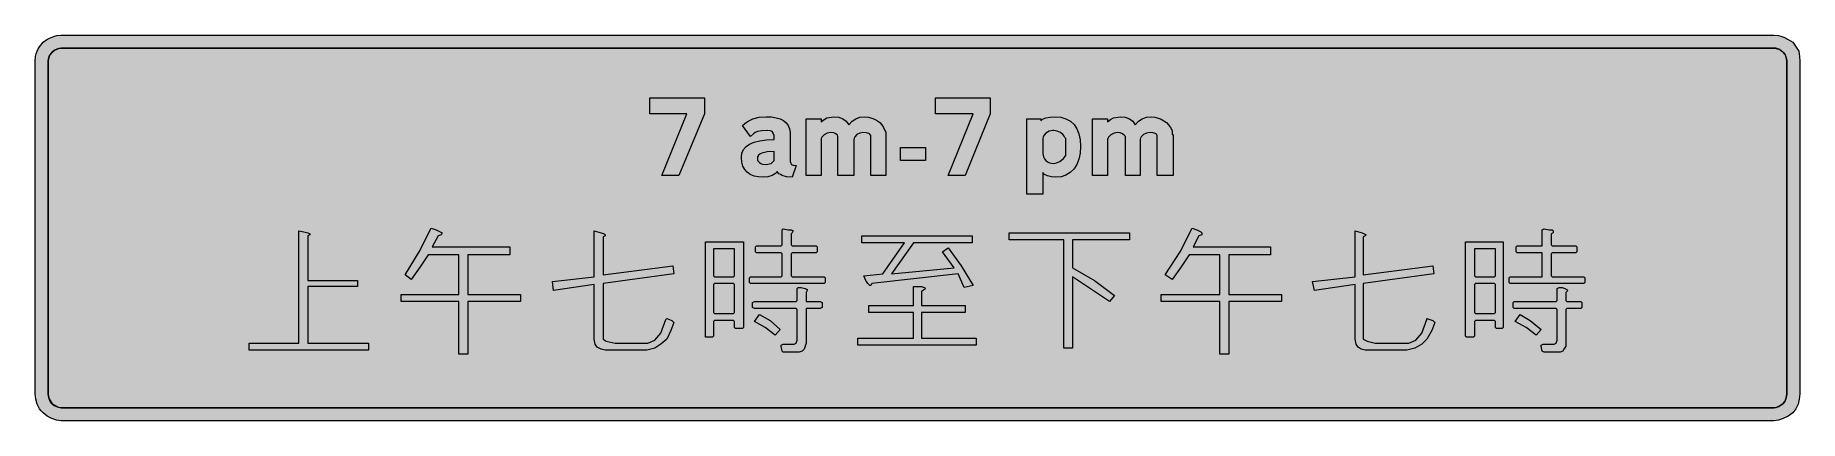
# Model space of a CAD drawing. Header units: metres. Extents: x 18 to 551, y 79 to 195.
import ezdxf

# ---------------------------------------------------------------- set-up
doc = ezdxf.new("R2010")
doc.units = ezdxf.units.M
doc.layers.add('FILL_BLACK_000000', color=7, linetype='Continuous', true_color=0x000000)
doc.layers.add('FILL_PINK_E1E1E1', color=7, linetype='Continuous', true_color=0xe1e1e1)

msp = doc.modelspace()

# ---------------------------------------------------------------- hatches: boundary and pattern name
at = {"layer": 'FILL_BLACK_000000', "true_color": 0x000000}
h = msp.add_hatch(color=7, dxfattribs=at)
h.dxf.hatch_style = 1
h.paths.add_polyline_path([(544.94, 194.87), (545.79, 194.52), (547.14, 193.88), (548.49, 193.02), (550.29, 190.32), (550.55, 188.71), (550.59, 187.32), (550.59, 86.82), (550.47, 85.25), (550.1, 83.74), (549.45, 82.35), (548.49, 81.12), (547.09, 80.11), (545.64, 79.36), (544.19, 78.88), (542.79, 78.72), (26.19, 78.72), (24.8, 78.88), (23.38, 79.36), (22.01, 80.11), (20.79, 81.12), (20.17, 81.71), (19.66, 82.35), (18.91, 83.74), (18.51, 85.25), (18.39, 86.82), (18.39, 187.32), (18.47, 188.71), (18.64, 189.47), (18.99, 190.32), (19.27, 190.99), (19.66, 191.67), (20.79, 193.02), (21.91, 193.88), (22.65, 194.24), (23.49, 194.52), (24.16, 194.87), (24.84, 195.04), (26.19, 195.12), (542.79, 195.12), (544.18, 195.04), (544.94, 194.87)])
h.paths.add_polyline_path([(25.51, 191.16), (24.84, 190.96), (24.16, 190.59), (23.49, 190.02), (22.92, 189.34), (22.55, 188.67), (22.35, 187.99), (22.29, 187.32), (22.29, 86.82), (22.33, 86.07), (22.59, 85.32), (23.49, 83.82), (24.13, 83.37), (24.99, 82.92), (26.19, 82.62), (542.79, 82.62), (543.51, 82.72), (544.25, 82.99), (544.94, 83.38), (545.49, 83.82), (546.06, 84.54), (546.43, 85.32), (546.63, 86.1), (546.69, 86.82), (546.69, 187.32), (546.65, 187.96), (546.39, 188.82), (546.17, 189.42), (545.88, 189.75), (545.49, 190.02), (544.29, 190.92), (543.43, 191.18), (542.79, 191.22), (26.19, 191.22), (25.51, 191.16)], flags=16)
h = msp.add_hatch(color=7, dxfattribs=at)
h.dxf.hatch_style = 1
h.paths.add_polyline_path([(203.79, 171.42), (203.79, 176.22), (220.29, 176.22), (220.29, 171.42), (212.49, 152.82), (207.39, 152.82), (214.89, 171.42), (203.79, 171.42)])
h = msp.add_hatch(color=7, dxfattribs=at)
h.dxf.hatch_style = 1
h.paths.add_polyline_path([(289.89, 171.42), (289.89, 176.22), (306.39, 176.22), (306.39, 171.42), (298.89, 152.82), (293.79, 152.82), (301.29, 171.42), (289.89, 171.42)])
h = msp.add_hatch(color=7, dxfattribs=at)
h.dxf.hatch_style = 1
h.paths.add_polyline_path([(233.15, 169), (233.97, 169.47), (234.84, 169.84), (236.75, 170.35), (238.89, 170.52), (240.48, 170.45), (241.87, 170.23), (243.07, 169.87), (244.06, 169.36), (244.87, 168.69), (245.47, 167.86), (245.88, 166.87), (246.09, 165.72), (246.09, 157.02), (246.24, 156.46), (246.39, 156.12), (246.67, 155.95), (247.03, 155.86), (247.89, 155.82), (246.69, 152.22), (244.96, 152.41), (243.69, 152.82), (243.12, 153.05), (242.71, 153.31), (242.19, 154.02), (242, 153.68), (241.66, 153.36), (240.65, 152.78), (239.36, 152.37), (237.99, 152.22), (236.5, 152.32), (235.19, 152.61), (234.06, 153.09), (233.11, 153.76), (232.37, 154.61), (231.83, 155.64), (231.5, 156.84), (231.39, 158.22), (231.54, 159.49), (232.01, 160.58), (232.78, 161.51), (233.86, 162.27), (235.26, 162.86), (236.96, 163.28), (238.97, 163.54), (241.29, 163.62), (241.29, 164.52), (241.25, 164.97), (240.99, 165.42), (240.95, 165.61), (240.69, 166.02), (240.41, 166.19), (240.05, 166.28), (239.19, 166.32), (237.58, 166.28), (236.19, 166.02), (235.57, 165.74), (235.03, 165.38), (234.09, 164.52), (231.69, 167.82), (232.39, 168.45), (233.15, 169)])
h.paths.add_polyline_path([(237.5, 159.53), (236.93, 159.24), (236.52, 158.88), (236.27, 158.44), (236.19, 157.92), (236.24, 157.52), (236.38, 157.21), (236.79, 156.72), (237.24, 156.37), (237.73, 156.19), (238.89, 156.12), (240.39, 156.42), (241.29, 157.32), (241.29, 160.02), (239.1, 159.9), (237.5, 159.53)], flags=16)
h = msp.add_hatch(color=7, dxfattribs=at)
h.dxf.hatch_style = 1
h.paths.add_polyline_path([(269.67, 170.36), (270.67, 170.12), (271.57, 169.77), (272.38, 169.32), (273.09, 168.76), (273.69, 168.07), (274.2, 167.26), (274.59, 166.32), (274.85, 166.02), (274.89, 165.72), (274.89, 165.12), (274.89, 152.82), (270.39, 152.82), (270.39, 164.22), (270.39, 164.82), (270.09, 165.23), (269.97, 165.37), (269.79, 165.42), (269, 165.68), (267.99, 165.72), (267.06, 165.56), (266.19, 165.12), (265.54, 164.45), (265.36, 164.05), (265.29, 163.62), (265.29, 163.32), (265.29, 152.82), (260.49, 152.82), (260.49, 164.52), (260.33, 164.96), (259.89, 165.34), (259.22, 165.62), (258.39, 165.72), (257.29, 165.52), (256.33, 165.01), (255.65, 164.33), (255.46, 163.97), (255.39, 163.62), (255.39, 163.32), (255.39, 152.82), (250.89, 152.82), (250.89, 169.92), (255.39, 169.92), (255.39, 169.02), (256.29, 169.73), (257.19, 170.22), (259.29, 170.52), (260.75, 170.36), (261.99, 169.88), (263, 169.13), (263.79, 168.12), (264.75, 169.13), (265.85, 169.88), (267.12, 170.36), (268.59, 170.52), (269.67, 170.36)])
h = msp.add_hatch(color=7, dxfattribs=at)
h.dxf.hatch_style = 1
h.paths.add_polyline_path([(324.52, 170.42), (325.89, 170.52), (327.69, 170.37), (329.26, 169.92), (330.6, 169.18), (331.7, 168.16), (332.57, 166.87), (333.19, 165.33), (333.56, 163.54), (333.69, 161.52), (333.55, 159.48), (333.15, 157.66), (332.5, 156.07), (331.63, 154.73), (330.54, 153.66), (329.26, 152.87), (327.8, 152.39), (326.19, 152.22), (324.86, 152.33), (323.68, 152.63), (322.77, 153.11), (322.47, 153.4), (322.29, 153.72), (322.29, 147.12), (317.49, 147.12), (317.49, 169.92), (321.69, 169.92), (321.69, 169.32), (322.22, 169.76), (323.23, 170.14), (324.52, 170.42)])
h.paths.add_polyline_path([(322.52, 158.37), (322.8, 157.82), (323.19, 157.32), (323.69, 156.93), (324.28, 156.64), (324.92, 156.48), (325.59, 156.42), (326.38, 156.61), (327.39, 157.02), (328.51, 157.92), (329.19, 158.82), (329.19, 159.12), (329.19, 159.72), (329.19, 163.32), (329.19, 163.92), (328.89, 164.22), (328.71, 164.65), (328.42, 165.05), (327.58, 165.72), (326.57, 166.16), (325.59, 166.32), (325.29, 166.32), (324.19, 166.11), (323.23, 165.57), (322.55, 164.8), (322.36, 164.37), (322.29, 163.92), (322.29, 159.42), (322.52, 158.37)], flags=16)
h = msp.add_hatch(color=7, dxfattribs=at)
h.dxf.hatch_style = 1
h.paths.add_polyline_path([(343.81, 165.52), (342.84, 165.01), (342.09, 164.33), (341.87, 163.97), (341.79, 163.62), (341.79, 163.32), (341.79, 152.82), (337.29, 152.82), (337.29, 169.92), (341.79, 169.92), (341.79, 169.02), (342.69, 169.73), (343.59, 170.22), (345.69, 170.52), (347.15, 170.36), (348.39, 169.88), (349.4, 169.13), (350.19, 168.12), (351.15, 169.13), (352.25, 169.88), (353.52, 170.36), (354.99, 170.52), (356.07, 170.36), (357.07, 170.12), (357.99, 169.77), (358.82, 169.32), (359.56, 168.76), (360.22, 168.07), (360.8, 167.26), (361.29, 166.32), (361.29, 165.72), (361.29, 165.12), (361.59, 165.12), (361.59, 152.82), (356.79, 152.82), (356.79, 164.22), (356.79, 164.82), (356.6, 165.23), (356.19, 165.42), (355.91, 165.59), (355.55, 165.68), (354.69, 165.72), (353.59, 165.56), (352.63, 165.12), (351.95, 164.45), (351.76, 164.05), (351.69, 163.62), (351.69, 163.32), (351.69, 152.82), (347.19, 152.82), (347.19, 164.52), (346.86, 164.96), (346.33, 165.34), (345.63, 165.62), (344.79, 165.72), (343.81, 165.52)])
h = msp.add_hatch(color=7, dxfattribs=at)
h.dxf.hatch_style = 1
h.paths.add_polyline_path([(279.39, 157.32), (279.39, 161.22), (286.89, 161.22), (286.89, 157.32), (279.39, 157.32)])
h = msp.add_hatch(color=7, dxfattribs=at)
h.dxf.hatch_style = 1
h.paths.add_polyline_path([(100.59, 119.22), (100.59, 102.12), (118.89, 102.12), (118.89, 100.02), (82.89, 100.02), (82.89, 102.12), (97.89, 102.12), (97.89, 136.02), (99.39, 135.72), (100.59, 135.42), (101.19, 135.12), (101.19, 134.82), (100.59, 134.52), (100.59, 121.02), (115.59, 121.02), (115.59, 119.22), (100.59, 119.22)])
h = msp.add_hatch(color=7, dxfattribs=at)
h.dxf.hatch_style = 1
h.paths.add_polyline_path([(161.49, 128.82), (148.89, 128.82), (148.89, 116.82), (164.79, 116.82), (164.79, 114.72), (148.89, 114.72), (148.89, 98.82), (146.19, 98.82), (146.19, 114.72), (128.79, 114.72), (128.79, 116.82), (146.19, 116.82), (146.19, 128.82), (136.89, 128.82), (134.49, 125.22), (131.79, 121.32), (129.99, 122.82), (134.19, 129.72), (137.79, 136.92), (139.29, 136.32), (140.49, 135.72), (141.09, 135.42), (140.79, 134.82), (139.89, 134.52), (138.09, 131.22), (161.49, 131.22), (161.49, 128.82)])
h = msp.add_hatch(color=7, dxfattribs=at)
h.dxf.hatch_style = 1
h.paths.add_polyline_path([(186.99, 122.22), (186.99, 136.02), (189.09, 135.42), (189.99, 135.12), (190.29, 134.82), (190.29, 134.52), (189.69, 134.22), (189.69, 122.82), (210.69, 125.52), (210.99, 123.12), (189.69, 120.12), (189.69, 103.32), (190.59, 102.72), (193.29, 102.12), (203.19, 102.12), (205.29, 103.02), (207.09, 105.12), (208.59, 109.32), (208.89, 109.62), (210.39, 109.02), (210.99, 108.42), (210.09, 106.02), (208.89, 103.32), (207.09, 101.82), (205.29, 100.62), (202.89, 100.02), (190.29, 100.02), (189.09, 100.32), (187.89, 100.92), (187.29, 101.82), (186.99, 103.32), (186.99, 119.82), (174.69, 118.02), (174.39, 120.72), (186.99, 122.22)])
h = msp.add_hatch(color=7, dxfattribs=at)
h.dxf.hatch_style = 1
h.paths.add_polyline_path([(256.59, 121.92), (256.59, 120.42), (256.29, 120.12), (234.09, 120.12), (233.79, 120.42), (233.79, 121.92), (234.09, 122.22), (243.39, 122.22), (243.69, 122.52), (243.69, 129.12), (243.39, 129.42), (236.79, 129.42), (235.89, 129.42), (235.59, 129.72), (235.59, 131.22), (235.89, 131.52), (236.79, 131.52), (243.39, 131.52), (243.69, 131.82), (243.69, 136.32), (243.99, 136.62), (245.49, 136.32), (246.39, 136.32), (246.99, 136.02), (246.69, 135.42), (246.39, 135.12), (246.39, 131.82), (246.69, 131.52), (253.89, 131.52), (254.19, 131.22), (254.19, 129.72), (253.89, 129.42), (246.69, 129.42), (246.39, 129.12), (246.39, 122.52), (246.69, 122.22), (256.29, 122.22), (256.59, 121.92)])
h = msp.add_hatch(color=7, dxfattribs=at)
h.dxf.hatch_style = 1
h.paths.add_polyline_path([(293.79, 130.92), (297.69, 125.52), (301.29, 119.52), (298.59, 118.92), (296.79, 123.12), (270.69, 120.12), (270.39, 119.52), (270.09, 119.52), (269.49, 120.12), (268.89, 121.02), (268.29, 122.52), (273.99, 123.12), (280.59, 132.42), (267.69, 132.42), (267.69, 134.52), (300.99, 134.52), (300.99, 132.42), (283.29, 132.42), (276.69, 123.12), (295.59, 124.92), (291.99, 129.72), (293.79, 130.92)])
h = msp.add_hatch(color=7, dxfattribs=at)
h.dxf.hatch_style = 1
h.paths.add_polyline_path([(348.39, 135.42), (348.39, 133.32), (331.29, 133.32), (331.29, 124.92), (337.89, 121.02), (343.89, 116.52), (342.39, 114.72), (336.99, 118.32), (331.29, 122.22), (331.29, 100.62), (328.59, 100.62), (328.59, 133.32), (312.09, 133.32), (312.09, 135.42), (348.39, 135.42)])
h = msp.add_hatch(color=7, dxfattribs=at)
h.dxf.hatch_style = 1
h.paths.add_polyline_path([(390.99, 128.82), (378.39, 128.82), (378.39, 116.82), (394.29, 116.82), (394.29, 114.72), (378.39, 114.72), (378.39, 98.82), (375.69, 98.82), (375.69, 114.72), (357.99, 114.72), (357.99, 116.82), (375.69, 116.82), (375.69, 128.82), (366.39, 128.82), (363.99, 125.22), (361.29, 121.32), (359.19, 122.82), (363.69, 129.72), (367.29, 136.92), (368.79, 136.32), (369.99, 135.72), (370.29, 135.42), (370.29, 134.82), (369.39, 134.52), (367.59, 131.22), (390.99, 131.22), (390.99, 128.82)])
h = msp.add_hatch(color=7, dxfattribs=at)
h.dxf.hatch_style = 1
h.paths.add_polyline_path([(416.49, 122.22), (416.49, 136.02), (418.59, 135.42), (419.19, 135.12), (419.79, 134.82), (419.49, 134.52), (418.89, 134.22), (418.89, 122.82), (439.89, 125.52), (440.19, 123.12), (418.89, 120.12), (418.89, 103.32), (420.09, 102.72), (422.49, 102.12), (432.69, 102.12), (434.79, 103.02), (436.59, 105.12), (438.09, 109.32), (438.09, 109.62), (439.89, 109.02), (440.49, 108.42), (439.59, 106.02), (438.09, 103.32), (436.59, 101.82), (434.49, 100.62), (432.09, 100.02), (419.49, 100.02), (418.29, 100.32), (417.39, 100.92), (416.79, 101.82), (416.49, 103.32), (416.49, 119.82), (404.19, 118.02), (403.59, 120.72), (416.49, 122.22)])
h = msp.add_hatch(color=7, dxfattribs=at)
h.dxf.hatch_style = 1
h.paths.add_polyline_path([(485.79, 121.92), (485.79, 120.42), (485.49, 120.12), (463.29, 120.12), (462.99, 120.42), (462.99, 121.92), (463.29, 122.22), (472.89, 122.22), (472.89, 122.52), (472.89, 129.12), (472.89, 129.42), (466.29, 129.42), (465.39, 129.42), (465.09, 129.72), (465.09, 131.22), (465.39, 131.52), (466.29, 131.52), (472.89, 131.52), (472.89, 131.82), (472.89, 136.32), (473.49, 136.62), (474.99, 136.32), (475.89, 136.32), (476.19, 136.02), (476.19, 135.42), (475.59, 135.12), (475.59, 131.82), (475.89, 131.52), (483.09, 131.52), (483.39, 131.22), (483.39, 129.72), (483.09, 129.42), (475.89, 129.42), (475.59, 129.12), (475.59, 122.52), (475.89, 122.22), (485.49, 122.22), (485.79, 121.92)])
h = msp.add_hatch(color=7, dxfattribs=at)
h.dxf.hatch_style = 1
h.paths.add_polyline_path([(231.69, 132.72), (231.99, 132.72), (231.99, 106.92), (231.69, 106.62), (229.59, 106.62), (229.29, 106.92), (229.29, 108.72), (228.99, 109.02), (223.29, 109.02), (222.99, 108.72), (222.99, 104.22), (222.69, 103.92), (220.59, 103.92), (220.59, 104.22), (220.59, 132.72), (231.69, 132.72)])
h.paths.add_polyline_path([(228.99, 130.62), (223.29, 130.62), (222.99, 130.62), (222.99, 122.52), (223.29, 122.22), (228.99, 122.22), (229.29, 122.52), (229.29, 130.62), (228.99, 130.62)], flags=16)
h.paths.add_polyline_path([(229.29, 119.82), (228.99, 120.12), (223.29, 120.12), (222.99, 119.82), (222.99, 111.42), (223.29, 111.12), (228.99, 111.12), (229.29, 111.42), (229.29, 119.82)], flags=16)
h = msp.add_hatch(color=7, dxfattribs=at)
h.dxf.hatch_style = 1
h.paths.add_polyline_path([(450.09, 132.72), (460.89, 132.72), (461.19, 132.72), (461.19, 106.92), (460.89, 106.62), (459.09, 106.62), (458.79, 106.92), (458.79, 108.72), (458.49, 109.02), (452.79, 109.02), (452.49, 108.72), (452.49, 104.22), (452.19, 103.92), (450.09, 103.92), (449.79, 104.22), (449.79, 132.72), (450.09, 132.72)])
h.paths.add_polyline_path([(458.49, 130.62), (452.79, 130.62), (452.49, 130.62), (452.49, 122.52), (452.79, 122.22), (458.49, 122.22), (458.79, 122.52), (458.79, 130.62), (458.49, 130.62)], flags=16)
h.paths.add_polyline_path([(458.79, 119.82), (458.49, 120.12), (452.79, 120.12), (452.49, 119.82), (452.49, 111.42), (452.79, 111.12), (458.49, 111.12), (458.79, 111.42), (458.79, 119.82)], flags=16)
h = msp.add_hatch(color=7, dxfattribs=at)
h.dxf.hatch_style = 1
h.paths.add_polyline_path([(248.49, 118.92), (249.39, 118.92), (250.59, 118.62), (251.19, 118.32), (251.19, 118.02), (250.89, 117.42), (250.89, 115.02), (250.89, 114.72), (255.09, 114.72), (255.69, 114.42), (255.69, 112.92), (255.09, 112.62), (250.89, 112.62), (250.89, 112.32), (250.89, 102.12), (250.59, 101.22), (250.29, 100.32), (249.69, 99.72), (248.79, 99.42), (244.59, 99.42), (243.99, 99.42), (243.69, 99.72), (243.39, 101.22), (243.39, 101.52), (243.99, 101.82), (247.29, 101.82), (247.89, 102.12), (248.19, 103.02), (248.19, 112.32), (247.89, 112.62), (235.29, 112.62), (234.69, 112.92), (234.69, 114.42), (235.29, 114.72), (247.89, 114.72), (248.19, 115.02), (248.19, 118.62), (248.49, 118.92)])
h = msp.add_hatch(color=7, dxfattribs=at)
h.dxf.hatch_style = 1
h.paths.add_polyline_path([(302.19, 103.62), (302.19, 101.52), (266.49, 101.52), (266.49, 103.62), (283.29, 103.62), (283.29, 111.42), (269.79, 111.42), (269.79, 113.52), (283.29, 113.52), (283.29, 119.22), (285.69, 119.22), (286.59, 118.92), (286.89, 118.62), (286.59, 118.32), (285.69, 117.72), (285.69, 113.52), (298.89, 113.52), (298.89, 111.42), (285.69, 111.42), (285.69, 103.62), (302.19, 103.62)])
h = msp.add_hatch(color=7, dxfattribs=at)
h.dxf.hatch_style = 1
h.paths.add_polyline_path([(477.99, 118.92), (478.89, 118.92), (479.79, 118.62), (480.39, 118.32), (480.69, 118.02), (480.09, 117.42), (480.09, 115.02), (480.39, 114.72), (484.59, 114.72), (484.89, 114.42), (484.89, 112.92), (484.59, 112.62), (480.39, 112.62), (480.09, 112.32), (480.09, 102.12), (480.09, 101.22), (479.49, 100.32), (479.19, 99.72), (478.29, 99.42), (474.09, 99.42), (473.49, 99.42), (472.89, 99.72), (472.59, 101.22), (472.59, 101.52), (473.19, 101.82), (476.49, 101.82), (477.09, 102.12), (477.39, 103.02), (477.39, 112.32), (477.09, 112.62), (464.49, 112.62), (464.19, 112.92), (464.19, 114.42), (464.49, 114.72), (477.09, 114.72), (477.39, 115.02), (477.39, 118.62), (477.99, 118.92)])
h = msp.add_hatch(color=7, dxfattribs=at)
h.dxf.hatch_style = 1
h.paths.add_polyline_path([(240.09, 109.02), (243.09, 106.32), (241.59, 104.52), (238.59, 106.92), (235.29, 108.72), (236.79, 110.82), (240.09, 109.02)])
h = msp.add_hatch(color=7, dxfattribs=at)
h.dxf.hatch_style = 1
h.paths.add_polyline_path([(469.29, 109.02), (472.59, 106.32), (471.09, 104.52), (468.09, 106.92), (464.79, 108.72), (466.29, 110.82), (469.29, 109.02)])
at = {"layer": 'FILL_PINK_E1E1E1', "true_color": 0xe1e1e1}
h = msp.add_hatch(color=7, dxfattribs=at)
h.dxf.hatch_style = 1
h.paths.add_polyline_path([(25.51, 82.72), (24.84, 82.99), (23.49, 83.82), (22.92, 84.54), (22.55, 85.32), (22.35, 86.1), (22.29, 86.82), (22.29, 187.32), (22.33, 187.96), (22.59, 188.82), (23.49, 190.02), (24.13, 190.47), (24.99, 190.92), (25.59, 191.18), (26.19, 191.22), (542.79, 191.22), (543.51, 191.16), (544.25, 190.96), (544.94, 190.59), (545.49, 190.02), (546.06, 189.34), (546.43, 188.67), (546.63, 187.99), (546.69, 187.32), (546.69, 86.82), (546.63, 86.1), (546.43, 85.32), (546.06, 84.54), (545.49, 83.82), (544.94, 83.38), (544.25, 82.99), (543.51, 82.72), (542.79, 82.62), (26.19, 82.62), (25.51, 82.72)])

# ---------------------------------------------------------------- linework, layer by layer
at = {"layer": 'FILL_BLACK_000000', "lineweight": 0, "true_color": 0x000000}
for points in [[(544.94, 194.87), (545.79, 194.52), (547.14, 193.88), (548.49, 193.02), (550.29, 190.32), (550.55, 188.71), (550.59, 187.32), (550.59, 86.82), (550.47, 85.25), (550.1, 83.74), (549.45, 82.35), (548.49, 81.12), (547.09, 80.11), (545.64, 79.36), (544.19, 78.88), (542.79, 78.72), (26.19, 78.72), (24.8, 78.88), (23.38, 79.36), (22.01, 80.11), (20.79, 81.12), (20.17, 81.71), (19.66, 82.35), (18.91, 83.74), (18.51, 85.25), (18.39, 86.82), (18.39, 187.32), (18.47, 188.71), (18.64, 189.47), (18.99, 190.32), (19.27, 190.99), (19.66, 191.67), (20.79, 193.02), (21.91, 193.88), (22.65, 194.24), (23.49, 194.52), (24.16, 194.87), (24.84, 195.04), (26.19, 195.12), (542.79, 195.12), (544.18, 195.04)], [(25.51, 191.16), (24.84, 190.96), (24.16, 190.59), (23.49, 190.02), (22.92, 189.34), (22.55, 188.67), (22.35, 187.99), (22.29, 187.32), (22.29, 86.82), (22.33, 86.07), (22.59, 85.32), (23.49, 83.82), (24.13, 83.37), (24.99, 82.92), (26.19, 82.62), (542.79, 82.62), (543.51, 82.72), (544.25, 82.99), (544.94, 83.38), (545.49, 83.82), (546.06, 84.54), (546.43, 85.32), (546.63, 86.1), (546.69, 86.82), (546.69, 187.32), (546.65, 187.96), (546.39, 188.82), (546.17, 189.42), (545.88, 189.75), (545.49, 190.02), (544.29, 190.92), (543.43, 191.18), (542.79, 191.22), (26.19, 191.22)], [(203.79, 171.42), (203.79, 176.22), (220.29, 176.22), (220.29, 171.42), (212.49, 152.82), (207.39, 152.82), (214.89, 171.42)], [(289.89, 171.42), (289.89, 176.22), (306.39, 176.22), (306.39, 171.42), (298.89, 152.82), (293.79, 152.82), (301.29, 171.42)], [(233.15, 169), (233.97, 169.47), (234.84, 169.84), (236.75, 170.35), (238.89, 170.52), (240.48, 170.45), (241.87, 170.23), (243.07, 169.87), (244.06, 169.36), (244.87, 168.69), (245.47, 167.86), (245.88, 166.87), (246.09, 165.72), (246.09, 157.02), (246.24, 156.46), (246.39, 156.12), (246.67, 155.95), (247.03, 155.86), (247.89, 155.82), (246.69, 152.22), (244.96, 152.41), (243.69, 152.82), (243.12, 153.05), (242.71, 153.31), (242.19, 154.02), (242, 153.68), (241.66, 153.36), (240.65, 152.78), (239.36, 152.37), (237.99, 152.22), (236.5, 152.32), (235.19, 152.61), (234.06, 153.09), (233.11, 153.76), (232.37, 154.61), (231.83, 155.64), (231.5, 156.84), (231.39, 158.22), (231.54, 159.49), (232.01, 160.58), (232.78, 161.51), (233.86, 162.27), (235.26, 162.86), (236.96, 163.28), (238.97, 163.54), (241.29, 163.62), (241.29, 164.52), (241.25, 164.97), (240.99, 165.42), (240.95, 165.61), (240.69, 166.02), (240.41, 166.19), (240.05, 166.28), (239.19, 166.32), (237.58, 166.28), (236.19, 166.02), (235.57, 165.74), (235.03, 165.38), (234.09, 164.52), (231.69, 167.82), (232.39, 168.45)], [(269.67, 170.36), (270.67, 170.12), (271.57, 169.77), (272.38, 169.32), (273.09, 168.76), (273.69, 168.07), (274.2, 167.26), (274.59, 166.32), (274.85, 166.02), (274.89, 165.72), (274.89, 165.12), (274.89, 152.82), (270.39, 152.82), (270.39, 164.22), (270.39, 164.82), (270.09, 165.23), (269.97, 165.37), (269.79, 165.42), (269, 165.68), (267.99, 165.72), (267.06, 165.56), (266.19, 165.12), (265.54, 164.45), (265.36, 164.05), (265.29, 163.62), (265.29, 163.32), (265.29, 152.82), (260.49, 152.82), (260.49, 164.52), (260.33, 164.96), (259.89, 165.34), (259.22, 165.62), (258.39, 165.72), (257.29, 165.52), (256.33, 165.01), (255.65, 164.33), (255.46, 163.97), (255.39, 163.62), (255.39, 163.32), (255.39, 152.82), (250.89, 152.82), (250.89, 169.92), (255.39, 169.92), (255.39, 169.02), (256.29, 169.73), (257.19, 170.22), (259.29, 170.52), (260.75, 170.36), (261.99, 169.88), (263, 169.13), (263.79, 168.12), (264.75, 169.13), (265.85, 169.88), (267.12, 170.36), (268.59, 170.52)], [(324.52, 170.42), (325.89, 170.52), (327.69, 170.37), (329.26, 169.92), (330.6, 169.18), (331.7, 168.16), (332.57, 166.87), (333.19, 165.33), (333.56, 163.54), (333.69, 161.52), (333.55, 159.48), (333.15, 157.66), (332.5, 156.07), (331.63, 154.73), (330.54, 153.66), (329.26, 152.87), (327.8, 152.39), (326.19, 152.22), (324.86, 152.33), (323.68, 152.63), (322.77, 153.11), (322.47, 153.4), (322.29, 153.72), (322.29, 147.12), (317.49, 147.12), (317.49, 169.92), (321.69, 169.92), (321.69, 169.32), (322.22, 169.76), (323.23, 170.14)], [(343.81, 165.52), (342.84, 165.01), (342.09, 164.33), (341.87, 163.97), (341.79, 163.62), (341.79, 163.32), (341.79, 152.82), (337.29, 152.82), (337.29, 169.92), (341.79, 169.92), (341.79, 169.02), (342.69, 169.73), (343.59, 170.22), (345.69, 170.52), (347.15, 170.36), (348.39, 169.88), (349.4, 169.13), (350.19, 168.12), (351.15, 169.13), (352.25, 169.88), (353.52, 170.36), (354.99, 170.52), (356.07, 170.36), (357.07, 170.12), (357.99, 169.77), (358.82, 169.32), (359.56, 168.76), (360.22, 168.07), (360.8, 167.26), (361.29, 166.32), (361.29, 165.72), (361.29, 165.12), (361.59, 165.12), (361.59, 152.82), (356.79, 152.82), (356.79, 164.22), (356.79, 164.82), (356.6, 165.23), (356.19, 165.42), (355.91, 165.59), (355.55, 165.68), (354.69, 165.72), (353.59, 165.56), (352.63, 165.12), (351.95, 164.45), (351.76, 164.05), (351.69, 163.62), (351.69, 163.32), (351.69, 152.82), (347.19, 152.82), (347.19, 164.52), (346.86, 164.96), (346.33, 165.34), (345.63, 165.62), (344.79, 165.72)], [(322.52, 158.37), (322.8, 157.82), (323.19, 157.32), (323.69, 156.93), (324.28, 156.64), (324.92, 156.48), (325.59, 156.42), (326.38, 156.61), (327.39, 157.02), (328.51, 157.92), (329.19, 158.82), (329.19, 159.12), (329.19, 159.72), (329.19, 163.32), (329.19, 163.92), (328.89, 164.22), (328.71, 164.65), (328.42, 165.05), (327.58, 165.72), (326.57, 166.16), (325.59, 166.32), (325.29, 166.32), (324.19, 166.11), (323.23, 165.57), (322.55, 164.8), (322.36, 164.37), (322.29, 163.92), (322.29, 159.42)], [(237.5, 159.53), (236.93, 159.24), (236.52, 158.88), (236.27, 158.44), (236.19, 157.92), (236.24, 157.52), (236.38, 157.21), (236.79, 156.72), (237.24, 156.37), (237.73, 156.19), (238.89, 156.12), (240.39, 156.42), (241.29, 157.32), (241.29, 160.02), (239.1, 159.9)], [(279.39, 157.32), (279.39, 161.22), (286.89, 161.22), (286.89, 157.32)], [(100.59, 119.22), (100.59, 102.12), (118.89, 102.12), (118.89, 100.02), (82.89, 100.02), (82.89, 102.12), (97.89, 102.12), (97.89, 136.02), (99.39, 135.72), (100.59, 135.42), (101.19, 135.12), (101.19, 134.82), (100.59, 134.52), (100.59, 121.02), (115.59, 121.02), (115.59, 119.22)], [(161.49, 128.82), (148.89, 128.82), (148.89, 116.82), (164.79, 116.82), (164.79, 114.72), (148.89, 114.72), (148.89, 98.82), (146.19, 98.82), (146.19, 114.72), (128.79, 114.72), (128.79, 116.82), (146.19, 116.82), (146.19, 128.82), (136.89, 128.82), (134.49, 125.22), (131.79, 121.32), (129.99, 122.82), (134.19, 129.72), (137.79, 136.92), (139.29, 136.32), (140.49, 135.72), (141.09, 135.42), (140.79, 134.82), (139.89, 134.52), (138.09, 131.22), (161.49, 131.22)], [(186.99, 122.22), (186.99, 136.02), (189.09, 135.42), (189.99, 135.12), (190.29, 134.82), (190.29, 134.52), (189.69, 134.22), (189.69, 122.82), (210.69, 125.52), (210.99, 123.12), (189.69, 120.12), (189.69, 103.32), (190.59, 102.72), (193.29, 102.12), (203.19, 102.12), (205.29, 103.02), (207.09, 105.12), (208.59, 109.32), (208.89, 109.62), (210.39, 109.02), (210.99, 108.42), (210.09, 106.02), (208.89, 103.32), (207.09, 101.82), (205.29, 100.62), (202.89, 100.02), (190.29, 100.02), (189.09, 100.32), (187.89, 100.92), (187.29, 101.82), (186.99, 103.32), (186.99, 119.82), (174.69, 118.02), (174.39, 120.72)], [(256.59, 121.92), (256.59, 120.42), (256.29, 120.12), (234.09, 120.12), (233.79, 120.42), (233.79, 121.92), (234.09, 122.22), (243.39, 122.22), (243.69, 122.52), (243.69, 129.12), (243.39, 129.42), (236.79, 129.42), (235.89, 129.42), (235.59, 129.72), (235.59, 131.22), (235.89, 131.52), (236.79, 131.52), (243.39, 131.52), (243.69, 131.82), (243.69, 136.32), (243.99, 136.62), (245.49, 136.32), (246.39, 136.32), (246.99, 136.02), (246.69, 135.42), (246.39, 135.12), (246.39, 131.82), (246.69, 131.52), (253.89, 131.52), (254.19, 131.22), (254.19, 129.72), (253.89, 129.42), (246.69, 129.42), (246.39, 129.12), (246.39, 122.52), (246.69, 122.22), (256.29, 122.22)], [(293.79, 130.92), (297.69, 125.52), (301.29, 119.52), (298.59, 118.92), (296.79, 123.12), (270.69, 120.12), (270.39, 119.52), (270.09, 119.52), (269.49, 120.12), (268.89, 121.02), (268.29, 122.52), (273.99, 123.12), (280.59, 132.42), (267.69, 132.42), (267.69, 134.52), (300.99, 134.52), (300.99, 132.42), (283.29, 132.42), (276.69, 123.12), (295.59, 124.92), (291.99, 129.72)], [(348.39, 135.42), (348.39, 133.32), (331.29, 133.32), (331.29, 124.92), (337.89, 121.02), (343.89, 116.52), (342.39, 114.72), (336.99, 118.32), (331.29, 122.22), (331.29, 100.62), (328.59, 100.62), (328.59, 133.32), (312.09, 133.32), (312.09, 135.42)], [(390.99, 128.82), (378.39, 128.82), (378.39, 116.82), (394.29, 116.82), (394.29, 114.72), (378.39, 114.72), (378.39, 98.82), (375.69, 98.82), (375.69, 114.72), (357.99, 114.72), (357.99, 116.82), (375.69, 116.82), (375.69, 128.82), (366.39, 128.82), (363.99, 125.22), (361.29, 121.32), (359.19, 122.82), (363.69, 129.72), (367.29, 136.92), (368.79, 136.32), (369.99, 135.72), (370.29, 135.42), (370.29, 134.82), (369.39, 134.52), (367.59, 131.22), (390.99, 131.22)], [(416.49, 122.22), (416.49, 136.02), (418.59, 135.42), (419.19, 135.12), (419.79, 134.82), (419.49, 134.52), (418.89, 134.22), (418.89, 122.82), (439.89, 125.52), (440.19, 123.12), (418.89, 120.12), (418.89, 103.32), (420.09, 102.72), (422.49, 102.12), (432.69, 102.12), (434.79, 103.02), (436.59, 105.12), (438.09, 109.32), (438.09, 109.62), (439.89, 109.02), (440.49, 108.42), (439.59, 106.02), (438.09, 103.32), (436.59, 101.82), (434.49, 100.62), (432.09, 100.02), (419.49, 100.02), (418.29, 100.32), (417.39, 100.92), (416.79, 101.82), (416.49, 103.32), (416.49, 119.82), (404.19, 118.02), (403.59, 120.72)], [(485.79, 121.92), (485.79, 120.42), (485.49, 120.12), (463.29, 120.12), (462.99, 120.42), (462.99, 121.92), (463.29, 122.22), (472.89, 122.22), (472.89, 122.52), (472.89, 129.12), (472.89, 129.42), (466.29, 129.42), (465.39, 129.42), (465.09, 129.72), (465.09, 131.22), (465.39, 131.52), (466.29, 131.52), (472.89, 131.52), (472.89, 131.82), (472.89, 136.32), (473.49, 136.62), (474.99, 136.32), (475.89, 136.32), (476.19, 136.02), (476.19, 135.42), (475.59, 135.12), (475.59, 131.82), (475.89, 131.52), (483.09, 131.52), (483.39, 131.22), (483.39, 129.72), (483.09, 129.42), (475.89, 129.42), (475.59, 129.12), (475.59, 122.52), (475.89, 122.22), (485.49, 122.22)], [(231.69, 132.72), (231.99, 132.72), (231.99, 106.92), (231.69, 106.62), (229.59, 106.62), (229.29, 106.92), (229.29, 108.72), (228.99, 109.02), (223.29, 109.02), (222.99, 108.72), (222.99, 104.22), (222.69, 103.92), (220.59, 103.92), (220.59, 104.22), (220.59, 132.72)], [(228.99, 130.62), (223.29, 130.62), (222.99, 130.62), (222.99, 122.52), (223.29, 122.22), (228.99, 122.22), (229.29, 122.52), (229.29, 130.62)], [(450.09, 132.72), (460.89, 132.72), (461.19, 132.72), (461.19, 106.92), (460.89, 106.62), (459.09, 106.62), (458.79, 106.92), (458.79, 108.72), (458.49, 109.02), (452.79, 109.02), (452.49, 108.72), (452.49, 104.22), (452.19, 103.92), (450.09, 103.92), (449.79, 104.22), (449.79, 132.72)], [(458.49, 130.62), (452.79, 130.62), (452.49, 130.62), (452.49, 122.52), (452.79, 122.22), (458.49, 122.22), (458.79, 122.52), (458.79, 130.62)], [(229.29, 119.82), (228.99, 120.12), (223.29, 120.12), (222.99, 119.82), (222.99, 111.42), (223.29, 111.12), (228.99, 111.12), (229.29, 111.42)], [(248.49, 118.92), (249.39, 118.92), (250.59, 118.62), (251.19, 118.32), (251.19, 118.02), (250.89, 117.42), (250.89, 115.02), (250.89, 114.72), (255.09, 114.72), (255.69, 114.42), (255.69, 112.92), (255.09, 112.62), (250.89, 112.62), (250.89, 112.32), (250.89, 102.12), (250.59, 101.22), (250.29, 100.32), (249.69, 99.72), (248.79, 99.42), (244.59, 99.42), (243.99, 99.42), (243.69, 99.72), (243.39, 101.22), (243.39, 101.52), (243.99, 101.82), (247.29, 101.82), (247.89, 102.12), (248.19, 103.02), (248.19, 112.32), (247.89, 112.62), (235.29, 112.62), (234.69, 112.92), (234.69, 114.42), (235.29, 114.72), (247.89, 114.72), (248.19, 115.02), (248.19, 118.62)], [(302.19, 103.62), (302.19, 101.52), (266.49, 101.52), (266.49, 103.62), (283.29, 103.62), (283.29, 111.42), (269.79, 111.42), (269.79, 113.52), (283.29, 113.52), (283.29, 119.22), (285.69, 119.22), (286.59, 118.92), (286.89, 118.62), (286.59, 118.32), (285.69, 117.72), (285.69, 113.52), (298.89, 113.52), (298.89, 111.42), (285.69, 111.42), (285.69, 103.62)], [(458.79, 119.82), (458.49, 120.12), (452.79, 120.12), (452.49, 119.82), (452.49, 111.42), (452.79, 111.12), (458.49, 111.12), (458.79, 111.42)], [(477.99, 118.92), (478.89, 118.92), (479.79, 118.62), (480.39, 118.32), (480.69, 118.02), (480.09, 117.42), (480.09, 115.02), (480.39, 114.72), (484.59, 114.72), (484.89, 114.42), (484.89, 112.92), (484.59, 112.62), (480.39, 112.62), (480.09, 112.32), (480.09, 102.12), (480.09, 101.22), (479.49, 100.32), (479.19, 99.72), (478.29, 99.42), (474.09, 99.42), (473.49, 99.42), (472.89, 99.72), (472.59, 101.22), (472.59, 101.52), (473.19, 101.82), (476.49, 101.82), (477.09, 102.12), (477.39, 103.02), (477.39, 112.32), (477.09, 112.62), (464.49, 112.62), (464.19, 112.92), (464.19, 114.42), (464.49, 114.72), (477.09, 114.72), (477.39, 115.02), (477.39, 118.62)], [(240.09, 109.02), (243.09, 106.32), (241.59, 104.52), (238.59, 106.92), (235.29, 108.72), (236.79, 110.82)], [(469.29, 109.02), (472.59, 106.32), (471.09, 104.52), (468.09, 106.92), (464.79, 108.72), (466.29, 110.82)]]:
    msp.add_lwpolyline(points, close=True, dxfattribs=at)
at = {"layer": 'FILL_PINK_E1E1E1', "lineweight": 0, "true_color": 0xe1e1e1}
msp.add_lwpolyline([(25.51, 82.72), (24.84, 82.99), (23.49, 83.82), (22.92, 84.54), (22.55, 85.32), (22.35, 86.1), (22.29, 86.82), (22.29, 187.32), (22.33, 187.96), (22.59, 188.82), (23.49, 190.02), (24.13, 190.47), (24.99, 190.92), (25.59, 191.18), (26.19, 191.22), (542.79, 191.22), (543.51, 191.16), (544.25, 190.96), (544.94, 190.59), (545.49, 190.02), (546.06, 189.34), (546.43, 188.67), (546.63, 187.99), (546.69, 187.32), (546.69, 86.82), (546.63, 86.1), (546.43, 85.32), (546.06, 84.54), (545.49, 83.82), (544.94, 83.38), (544.25, 82.99), (543.51, 82.72), (542.79, 82.62), (26.19, 82.62)], close=True, dxfattribs=at)

doc.saveas('drawing.dxf')
